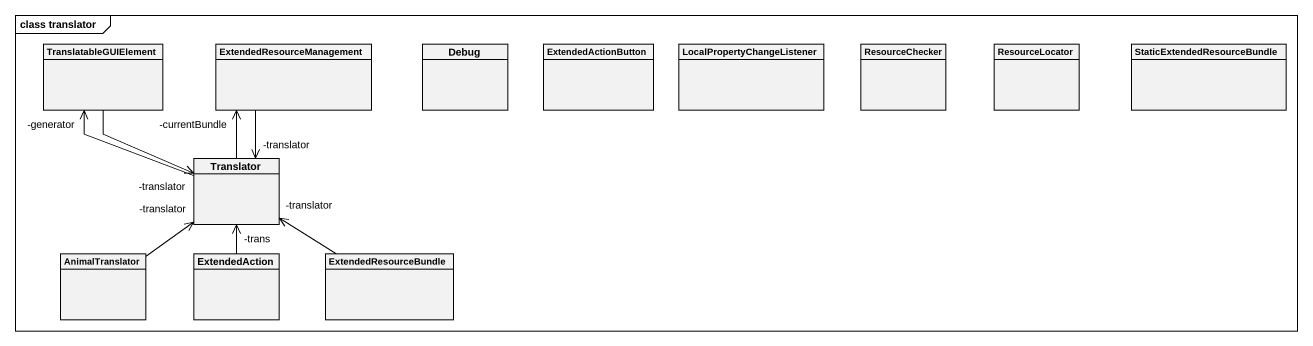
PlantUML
@startuml
mainframe class translator
hide circle
hide empty members
class TranslatableGUIElement
class ExtendedResourceManagement
class Debug
class ExtendedActionButton
class LocalPropertyChangeListener
class ResourceChecker
class ResourceLocator
class StaticExtendedResourceBundle
class Translator
class AnimalTranslator
class ExtendedAction
class ExtendedResourceBundle
TranslatableGUIElement --> "-translator" Translator
ExtendedResourceManagement --> "-translator" Translator
Translator -up-> "-generator" TranslatableGUIElement
Translator -up-> "-currentBundle" ExtendedResourceManagement
AnimalTranslator -up-> "-translator" Translator
ExtendedAction -up-> "-trans" Translator
ExtendedResourceBundle -up-> "-translator" Translator
@enduml
